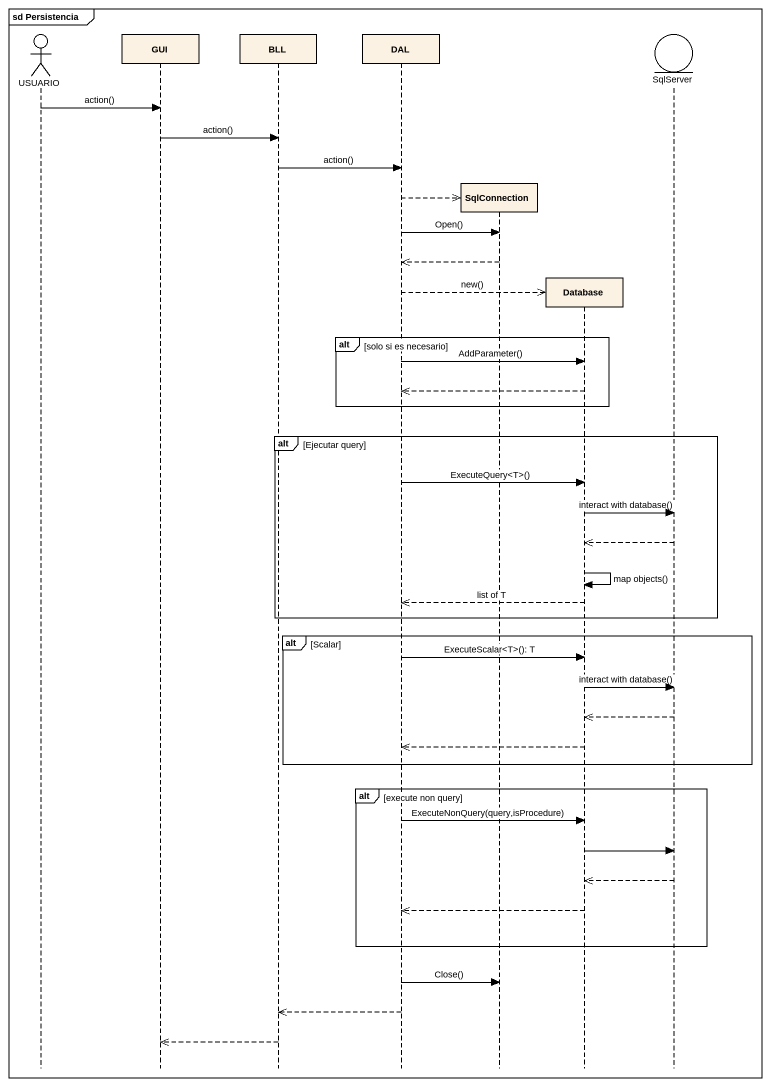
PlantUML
@startuml
mainframe sd Persistencia
hide footbox
actor USUARIO
participant GUI
participant BLL
participant DAL
participant SqlConnection
participant "Database" as Database_
entity SqlServer

USUARIO -> GUI : action()
GUI -> BLL : action()
BLL -> DAL : action()
DAL -->> SqlConnection **
DAL -> SqlConnection : Open()
SqlConnection -->> DAL
DAL -->> Database_ ** : new()
alt solo si es necesario
  DAL -> Database_ : AddParameter()
  Database_ -->> DAL
end
alt Ejecutar query
  DAL -> Database_ : ExecuteQuery<T>()
  Database_ -> SqlServer : interact with database()
  SqlServer -->> Database_
  Database_ -> Database_ : map objects()
  Database_ -->> DAL : list of T
end
alt Scalar
  DAL -> Database_ : ExecuteScalar<T>(): T
  Database_ -> SqlServer : interact with database()
  SqlServer -->> Database_
  Database_ -->> DAL
end
alt execute non query
  DAL -> Database_ : ExecuteNonQuery(query,isProcedure)
  Database_ -> SqlServer
  SqlServer -->> Database_
  Database_ -->> DAL
end
DAL -> SqlConnection : Close()
DAL -->> BLL
BLL -->> GUI
@enduml
